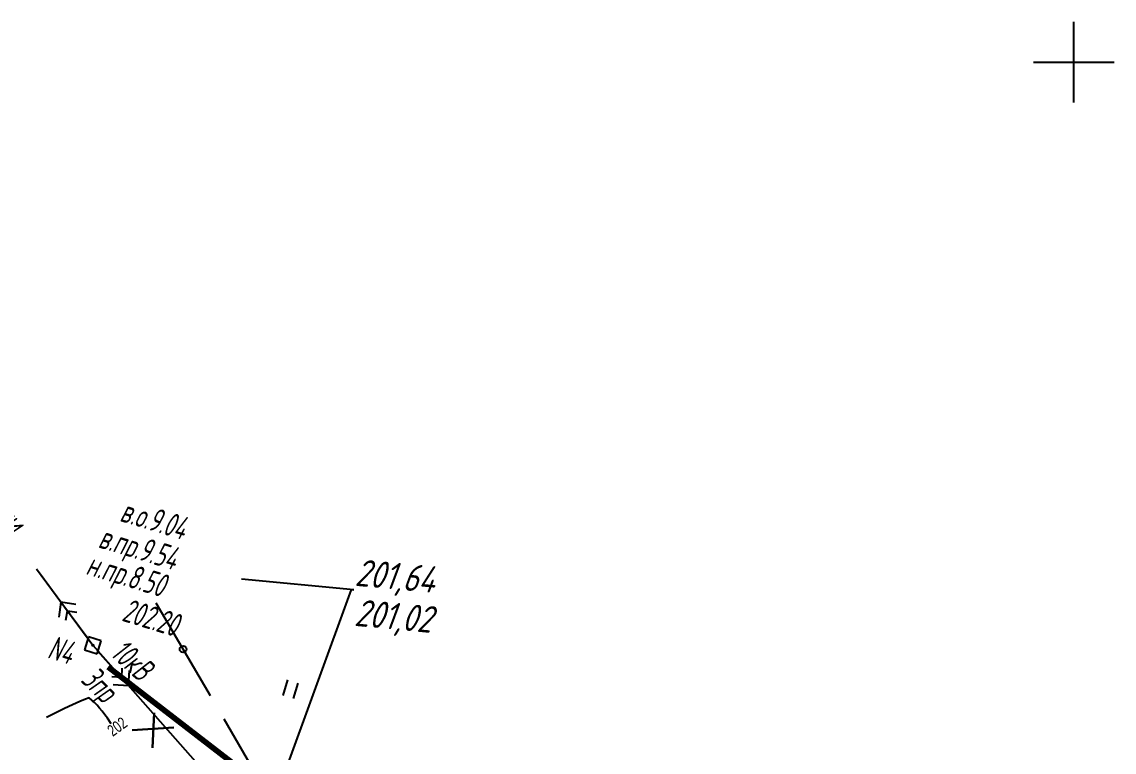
# Model space of a CAD drawing. Header units: millimetres. Extents: x -1799 to 6962, y -1020 to 4121.
# Drawn here: x 4837.7 to 5000.4, y 3175.9 to 3284.6 of the extents above; entities that cross this region are included whole.
import ezdxf
from ezdxf import colors
from ezdxf.entities.mleader import LeaderData, LeaderLine
from ezdxf.math import Vec2, Vec3

# ---------------------------------------------------------------- set-up
doc = ezdxf.new("R2010")
doc.units = ezdxf.units.MM
doc.linetypes.add('CONTI', pattern=[0])
for name, color, linetype in [('GOR_BDEFAULT', 212, 'CONTI'), ('NAD_MDEFAULT', 7, 'CONTI'), ('PI_OTDEFAULT', 172, 'CONTI'), ('PI_TTDEFAULT', 5, 'CONTI'), ('PLN_O', 7, 'CONTI'), ('SETKR', 2, 'CONTI'), ('SIT_LDEFAULT', 7, 'CONTI'), ('USLZNDEFAULT', 7, 'CONTI'), ('ZAPSKDEFAULT', 7, 'CONTI')]:
    doc.layers.add(name, color=color, linetype=linetype)
doc.layers.add('Новые опоры', color=5, linetype='Continuous', lineweight=35)
doc.layers.add('Отметки', color=5, linetype='Continuous', lineweight=30)
doc.styles.add('eskd', font='spds.shx', dxfattribs={"width": 1.2, "oblique": 15})
doc.styles.add('SHRFT', font='TXT', dxfattribs={"width": 3.5})
doc.styles.add('ГОСТ', font='', dxfattribs={"oblique": 15, "height": 4})
doc.styles.get('ГОСТ').set_extended_font_data('GOST type A')

# ---------------------------------------------------------------- blocks, each defined once
blk = doc.blocks.new('BL_333')
at = {"color": 0}
for p, q in [((0, -6), (0, 6)), ((-6, 0), (6, 0))]:
    blk.add_line(p, q, dxfattribs=at)
blk = doc.blocks.new('BL_27')
at = {"color": 0}
for p, q in [((1, 1), (-1, 1)), ((-1, 1), (-1, -1)), ((1, -1), (1, 1)), ((-1, -1), (1, -1))]:
    blk.add_line(p, q, dxfattribs=at)
blk.add_circle((0, 0), 0.1, dxfattribs=at)
blk = doc.blocks.new('BL_2011')
at = {"color": 0}
for p, q in [((0, 0), (0, 2.4)), ((1.6, 0), (1.6, 2.4))]:
    blk.add_line(p, q, dxfattribs=at)
blk = doc.blocks.new('_None')

msp = doc.modelspace()

# ---------------------------------------------------------------- linework, layer by layer
at = {"layer": 'GOR_BDEFAULT', "color": 212, "elevation": 202, "flags": 128}
msp.add_lwpolyline([(4851.01, 3180.1), (4850.48, 3180.95), (4850.09, 3181.47), (4849.69, 3181.97), (4849.31, 3182.43), (4848.93, 3182.88), (4848.54, 3183.29), (4848.15, 3183.64), (4847.76, 3183.97), (4847.19, 3183.77), (4846.36, 3183.41), (4845.29, 3182.92), (4844.07, 3182.37), (4842.81, 3181.77), (4841.79, 3181.27), (4841.38, 3181.07)], dxfattribs=at)
at = {"layer": 'PI_TTDEFAULT', "color": 5}
msp.add_point((4848.3, 3191.8, 202.2), dxfattribs=at)
at = {"layer": 'PLN_O'}
for p, q in [((4857.7, 3198.14), (4865.76, 3184.32)), ((4867.78, 3180.86), (4875.84, 3167.04))]:
    msp.add_line(p, q, dxfattribs=at)
msp.add_circle((4861.73, 3191.23), 0.5, dxfattribs=at)
at = {"layer": 'SIT_LDEFAULT', "color": 7}
for p, q in [((4839.89, 3203.21), (4848.3, 3191.8)), ((4840.48, 3202.41), (4844.64, 3196.77)), ((4843.55, 3198.24), (4843.21, 3196)), ((4847.71, 3192.6), (4843.55, 3198.24)), ((4845.79, 3197.9), (4843.55, 3198.24)), ((4844.29, 3195.55), (4844.5, 3196.95)), ((4844.5, 3196.95), (4845.9, 3196.74)), ((4848.3, 3191.8), (4890.38, 3144.19)), ((4848.96, 3191.05), (4853.6, 3185.81)), ((4852.63, 3188.42), (4852.54, 3187)), ((4853.6, 3185.81), (4853.74, 3188.06)), ((4852.54, 3187), (4851.13, 3187.09)), ((4851.34, 3185.94), (4853.6, 3185.81))]:
    msp.add_line(p, q, dxfattribs=at)
at = {"layer": 'Новые опоры', "color": 1, "lineweight": 80, "ltscale": 7}
msp.add_lwpolyline([(4850.6, 3188.61), (4900.09, 3150.4), (4881.37, 3121.06), (4924.49, 3089), (4976.91, 3044.65)], dxfattribs=at)
at = {"layer": 'Новые опоры', "color": 1, "lineweight": 30, "ltscale": 7}
for points in [[(4857.43, 3181.75), (4857.16, 3176.54)], [(4854.14, 3179.17), (4860.35, 3179.58)]]:
    msp.add_lwpolyline(points, dxfattribs=at)

# ---------------------------------------------------------------- block references
at = {"layer": 'SETKR', "color": 82}
msp.add_blockref('BL_333', (4994.35, 3278.64), dxfattribs=at)
at = {"layer": 'USLZNDEFAULT', "color": 7, "rotation": 342.9999999999999}
msp.add_blockref('BL_27', (4848.3, 3191.8), dxfattribs=at)
at = {"layer": 'ZAPSKDEFAULT', "color": 7, "rotation": 342.9999999999999}
msp.add_blockref('BL_2011', (4876.62, 3184.34), dxfattribs=at)

# ---------------------------------------------------------------- texts
at = {"layer": 'GOR_BDEFAULT', "color": 212, "style": 'SHRFT', "width": 0.75}
msp.add_text('202', height=1.722, rotation=35.9023, dxfattribs=at).set_placement((4851.26, 3178.15, 202))
at = {"layer": 'NAD_MDEFAULT', "color": 7, "style": 'eskd', "oblique": 10, "width": 0.8}
for s, rotation, p in [('в.о.9.04', 343, (4852.17, 3210.34)), ('в.пр.9.54', 343, (4848.95, 3206.42)), ('н.пр.8.50', 343, (4847.11, 3202.42)), ('N4', 343, (4841.38, 3189.96)), ('10кВ', 318, (4850.74, 3190.35)), ('3пр', 315, (4846.36, 3186.49))]:
    msp.add_text(s, height=3.5, rotation=rotation, dxfattribs=at).set_placement(p)
at = {"layer": 'PI_OTDEFAULT', "color": 172, "style": 'eskd', "oblique": 10, "width": 0.8}
msp.add_text('202.20', height=3.5, rotation=343, dxfattribs=at).set_placement((4852.46, 3195.49))
at = {"layer": 'PLN_O', "style": 'eskd', "oblique": 10, "width": 0.8}
msp.add_text('ф.3 ПС Бобки', height=3.5, rotation=314, dxfattribs=at).set_placement((4822.97, 3221.76))
at = {"layer": 'Отметки', "color": 0, "style": 'ГОСТ', "oblique": 15}
msp.add_text('201,02', height=4, rotation=354.6666, dxfattribs=at).set_placement((4887.13, 3194.71, 126.57))

# ---------------------------------------------------------------- leaders
at = {"layer": 'Отметки', "ltscale": 0.2}
ml = msp.add_multileader_mtext('Standard', dxfattribs=at)
ml.set_content('201,64', color=256, style='ГОСТ')
ml.set_leader_properties()
ml.set_arrow_properties(name='NONE')
ml.build(insert=Vec2(0, 0))
ml.multileader.update_dxf_attribs({"text_left_attachment_type": 6, "text_right_attachment_type": 6, "dogleg_length": 0.36, "arrow_head_size": 2})
ctx = ml.context
ctx.base_point, ctx.arrow_head_size, ctx.landing_gap_size, ctx.plane_origin, ctx.plane_x_axis, ctx.plane_y_axis = Vec3(4887.17, 3200.08), 2, 0, Vec3(4859.75, 3110.98), Vec3(0.995671, -0.092952), Vec3(0.092952, 0.995671)
ctx.left_attachment, ctx.right_attachment = 6, 6
notes = []
notes.append((ctx, [(0, (1, 1, 0), (4886.81, 3200.11), (0.995671, -0.092952), 0.36, [(0, [(4866.36, 3144.06)], 0, [])])]))
ctx.mtext.insert, ctx.mtext.text_direction, ctx.mtext.rotation, ctx.mtext.line_spacing_style, ctx.mtext.flow_direction = Vec3(4887.59, 3204.66), Vec3(0.995671, -0.092952), 6.190099, 2, 5
for ctx, leaders in notes:
    for number, flags, end, landing, length, lines in leaders:
        leader = LeaderData()
        leader.index, (leader.has_last_leader_line, leader.has_dogleg_vector, leader.attachment_direction) = number, flags
        leader.last_leader_point, leader.dogleg_vector, leader.dogleg_length = Vec3(end), Vec3(landing), length
        for number, points, colour, breaks in lines:
            line = LeaderLine()
            line.index, line.vertices, line.color, line.breaks = number, Vec3.list(points), colors.encode_raw_color(colour), breaks
            leader.lines.append(line)
        ctx.leaders.append(leader)

doc.saveas('drawing.dxf')
